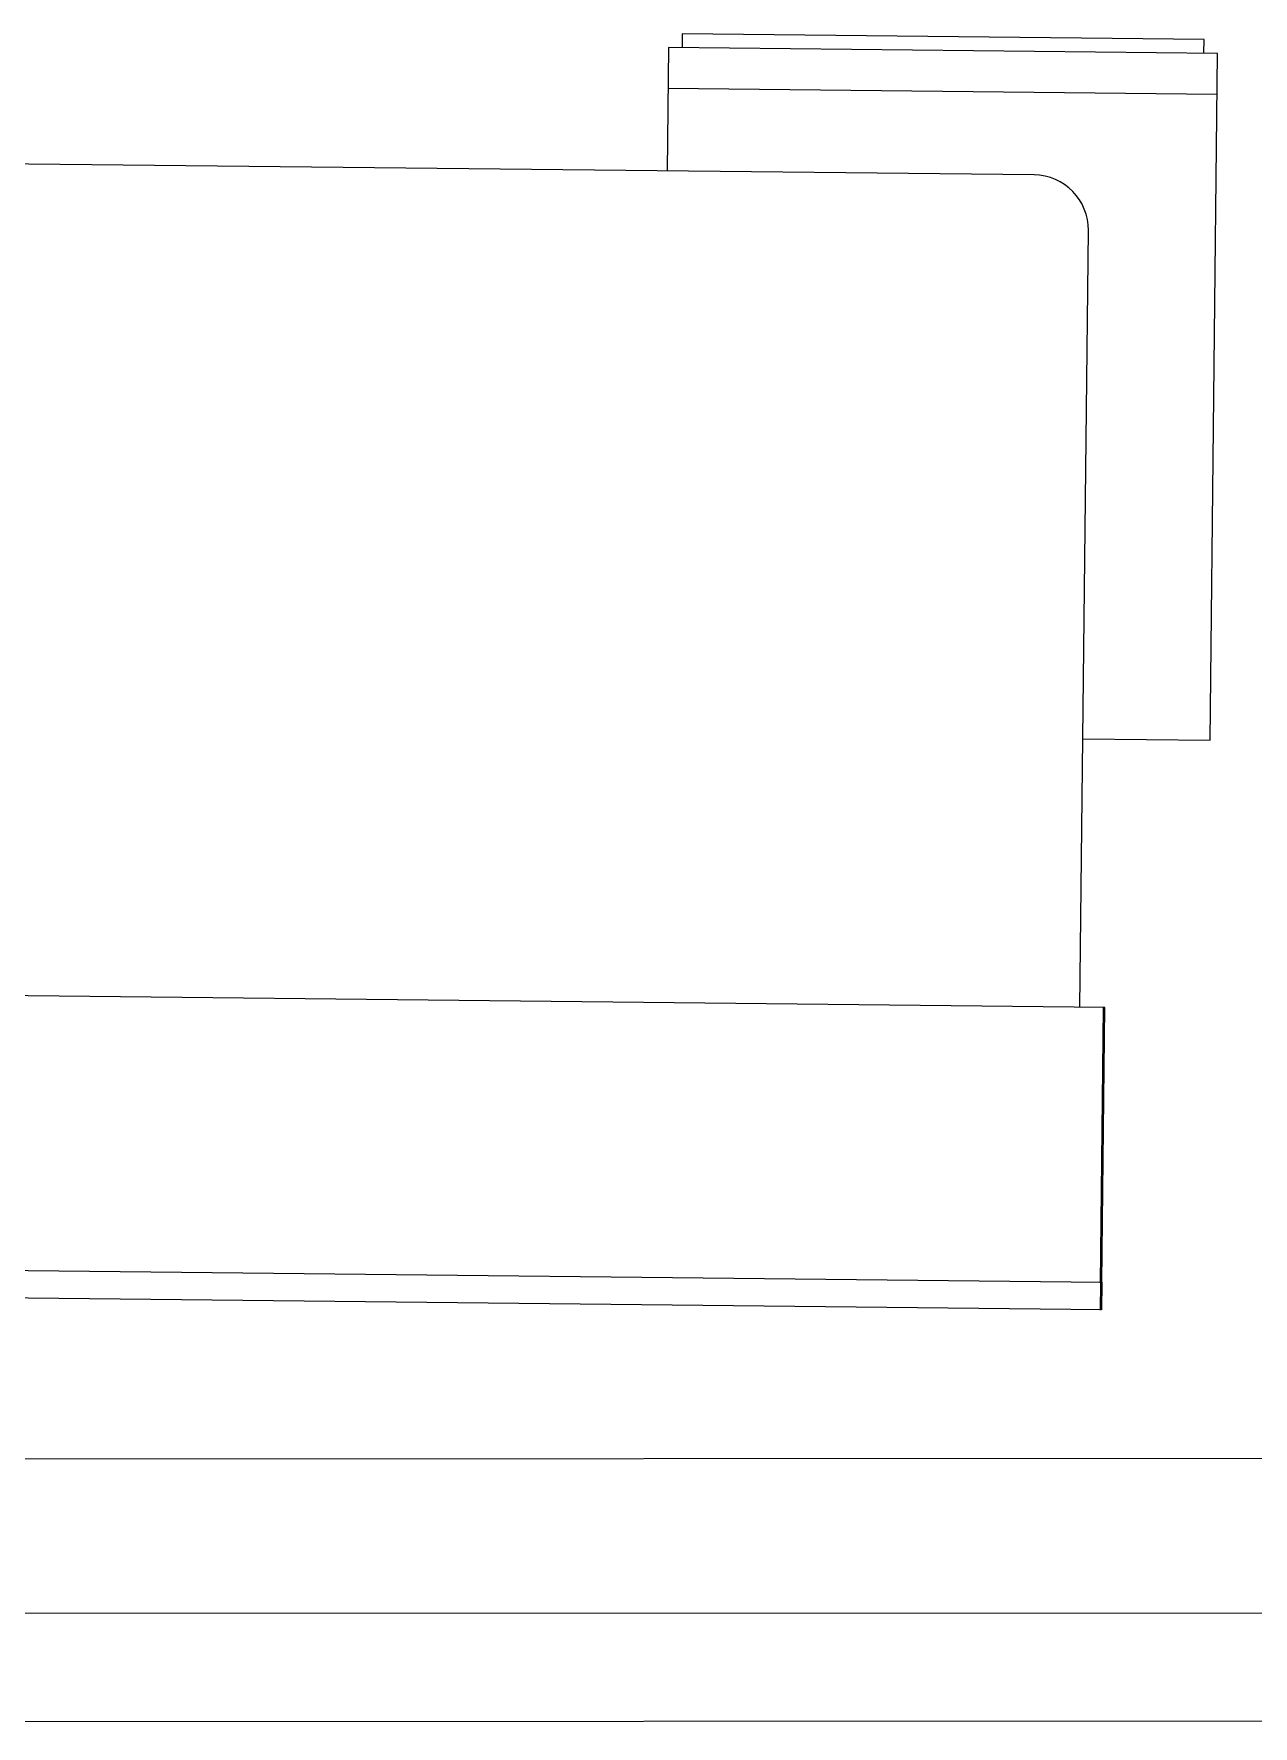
# Model space of a CAD drawing. Header units: inches. Extents: x 164.3 to 247.9, y 15.6 to 56.7.
# Drawn here: x 214.317 to 215.013, y 26.05 to 27.017 of the extents above; entities that cross this region are included whole.
import ezdxf

# ---------------------------------------------------------------- set-up
doc = ezdxf.new("R2010")
doc.units = ezdxf.units.IN
doc.header["$MEASUREMENT"] = 0
doc.layers.get('0').update_dxf_attribs({"lineweight": 0})
doc.layers.add('WALL 1 100', color=250, linetype='Continuous', lineweight=9)
doc.layers.add('провода', color=1, linetype='Continuous', lineweight=5)

msp = doc.modelspace()

# ---------------------------------------------------------------- linework, layer by layer
at = {"color": 7, "linetype": 'ByBlock', "lineweight": -2}
for p, q in [((214.68718, 27.01683), (214.68709, 27.00898)), ((214.98535, 27.0136), (214.68718, 27.01683)), ((214.67924, 27.00906), (214.67848, 26.93851)), ((214.99312, 27.00567), (214.67924, 27.00906)), ((214.98527, 27.00576), (214.98535, 27.0136)), ((214.99312, 27.00567), (214.98527, 27.00576)), ((214.98888, 26.61333), (214.99312, 27.00567)), ((214.99286, 26.98213), (214.67899, 26.98552)), ((214.88821, 26.93624), (213.69549, 26.94913)), ((214.91446, 26.46091), (214.91925, 26.90451)), ((214.91612, 26.61412), (214.98888, 26.61333)), ((214.92866, 26.46075), (214.14398, 26.46923)), ((214.92624, 26.30353), (214.92794, 26.46047)), ((214.9265, 26.3038), (214.9282, 26.46073)), ((214.92696, 26.30382), (214.92866, 26.46075)), ((214.14228, 26.3123), (214.92696, 26.30382)), ((214.92624, 26.30353), (214.92607, 26.28784)), ((214.9265, 26.3038), (214.92633, 26.28811)), ((214.92696, 26.30382), (214.92679, 26.28812)), ((214.92679, 26.28812), (214.14211, 26.2966))]:
    msp.add_line(p, q, dxfattribs=at)
msp.add_arc((214.88787, 26.90485), 0.03139, 359.38083, 89.38083, dxfattribs=at)
at = {"layer": 'WALL 1 100', "color": 0}
for p, q in [((208.26999, 26.20028), (227.16894, 26.20887)), ((208.11999, 26.05028), (227.17, 26.05853))]:
    msp.add_line(p, q, dxfattribs=at)
at = {"layer": 'провода', "color": 1}
msp.add_line((221.20215, 26.1163), (208.17838, 26.11324), dxfattribs=at)

doc.saveas('drawing.dxf')
